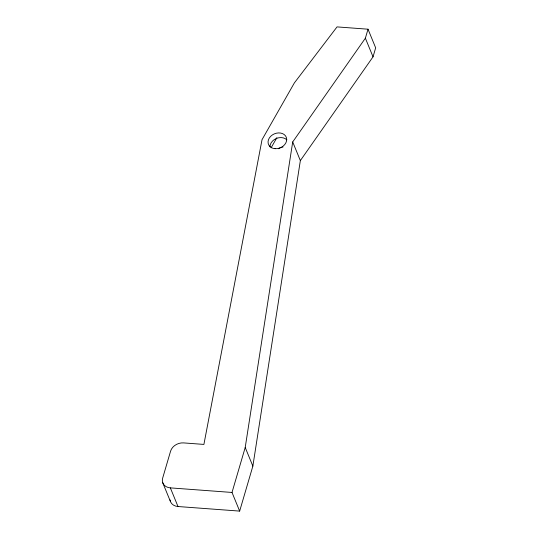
<?xml version="1.0" encoding="UTF-8"?>
<svg xmlns="http://www.w3.org/2000/svg" width="538" height="538" viewBox="0 0 538 538"><rect width="100%" height="100%" fill="white"/><g stroke="black" fill="none" stroke-linecap="round" stroke-linejoin="round"><path stroke-width="0.81" d="M239.659 511.1L232.012 492.452L245.214 447.475L292.706 141.945L365.376 38.191L368.019 29.2L337.037 26.9L294.373 82.906L262.033 139.672L203.902 444.415L183.559 442.902A10.962 8.662 -22.3 0 0 170.586 451.133L162.664 478.121A10.962 8.662 -22.3 0 0 170.351 487.879L177.997 506.527L239.659 511.1L252.86 466.123L300.352 160.593L373.029 56.84L375.665 47.842L368.019 29.2M271.085 147.836L276.888 137.647M170.351 487.879L232.012 492.452M365.376 38.191L373.029 56.84M292.706 141.945L300.352 160.593M245.214 447.475L252.86 466.123M162.725 482.72L170.378 501.362M177.997 506.527A10.962 8.662 -22.3 0 1 170.028 499.883M269.955 146.861A9.59 7.579 -22.3 0 1 276.377 138.474A9.59 7.579 -22.3 0 1 286.862 139.873M278.348 148.757A9.59 7.579 -22.3 0 1 282.995 147.015M275.059 148.683A9.59 7.579 -22.3 0 0 286.351 137.452A9.59 7.579 -22.3 0 0 270.701 136.296A9.59 7.579 -22.3 0 0 275.059 148.683"/></g></svg>
